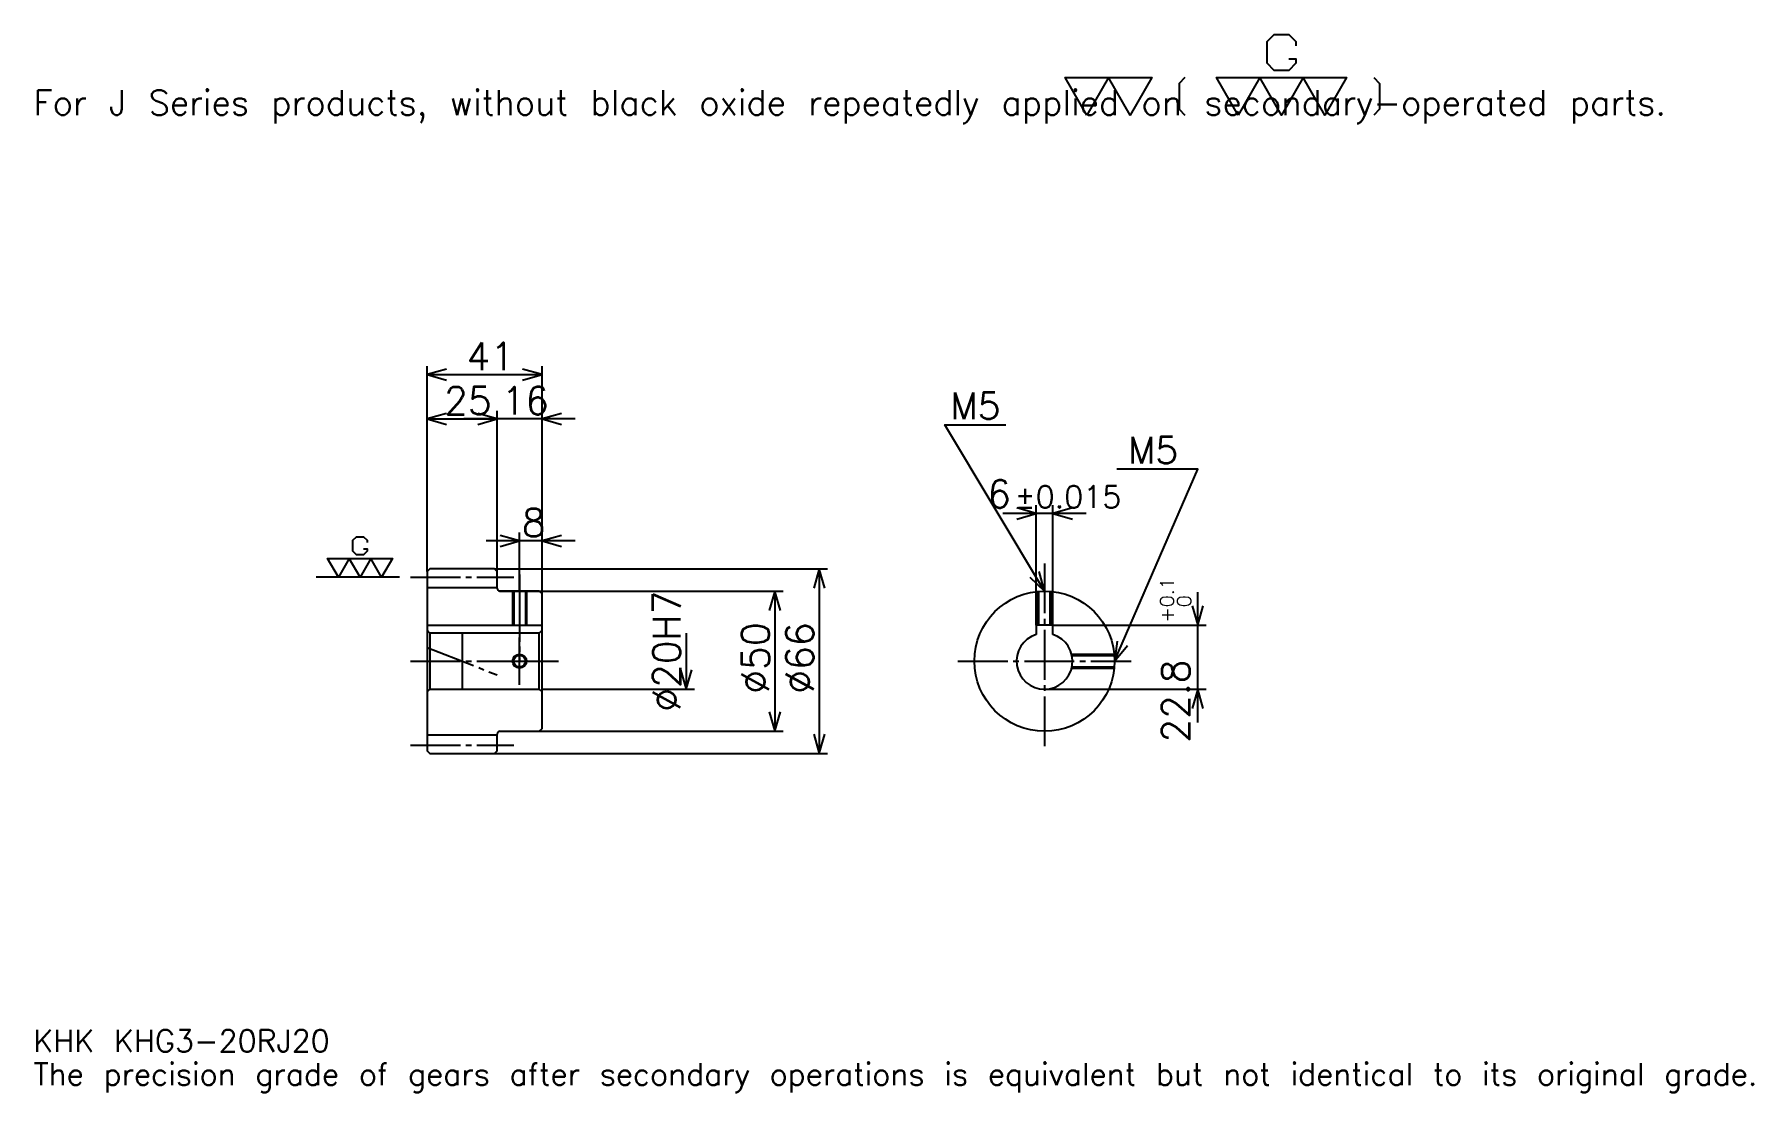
# Model space of a CAD drawing. Extents: x 20 to 634, y 7 to 385.
import ezdxf

# ---------------------------------------------------------------- set-up
doc = ezdxf.new("R2010")
doc.units = 0
doc.linetypes.add('DASHDOT', pattern=[23.739131, 17.804348, -1.978261, 1.978261, -1.978261])
doc.layers.get('0').update_dxf_attribs({"linetype": 'CONTINUOUS'})
doc.layers.add('DASHDOT', color=6, linetype='DASHDOT')
doc.styles.add('KANJI', font='TXT', dxfattribs={"bigfont": 'BIGFONT'})

msp = doc.modelspace()

# ---------------------------------------------------------------- linework, layer by layer
at = {"color": 5}
for p, q in [((160.239136, 194.228256), (160.239136, 266.434784)), ((201.239136, 194.228256), (201.239136, 266.434784)), ((160.239136, 263.467377), (201.239136, 263.467377)), ((160.239136, 247.641296), (185.239136, 247.641296)), ((213.108704, 247.641296), (173.369568, 247.641296)), ((185.239136, 194.228256), (185.239136, 250.608688)), ((377.543488, 174.028259), (377.543488, 216.891296)), ((383.543488, 174.028259), (383.543488, 216.891296)), ((395.413055, 213.923904), (365.67392, 213.923904)), ((213.108704, 204.119568), (181.369568, 204.119568)), ((193.239136, 194.228256), (193.239136, 207.086945)), ((160.239136, 193.228256), (160.239136, 194.228256)), ((184.239136, 194.228256), (201.239136, 194.228256)), ((185.239136, 193.228256), (185.239136, 194.228256)), ((193.239136, 186.228256), (193.239136, 194.228256)), ((193.239136, 186.228256), (193.239136, 194.228256)), ((201.239136, 194.228256), (303.119568, 194.228256)), ((201.239136, 185.228256), (201.239136, 194.228256)), ((300.152161, 194.228256), (300.152161, 128.228256)), ((186.239136, 186.228256), (201.239136, 186.228256)), ((201.239136, 186.228256), (287.293488, 186.228256)), ((284.326111, 186.228256), (284.326111, 136.228256)), ((435.217407, 139.358688), (435.217407, 185.897827)), ((383.543488, 174.028259), (438.184784, 174.028259)), ((252.67392, 171.228256), (252.67392, 151.228256)), ((201.239136, 151.228256), (255.641312, 151.228256)), ((380.543488, 151.228256), (438.184784, 151.228256)), ((186.239136, 136.228256), (201.239136, 136.228256)), ((201.239136, 136.228256), (287.293488, 136.228256)), ((184.239136, 128.228256), (201.239136, 128.228256)), ((201.239136, 128.228256), (303.119568, 128.228256))]:
    msp.add_line(p, q, dxfattribs=at)
at = {"color": 7}
for p, q in [((150.347839, 191.228256), (120.67392, 191.228256)), ((172.739136, 171.119568), (172.739136, 151.336945))]:
    msp.add_line(p, q, dxfattribs=at)
at = {"color": 4}
for p, q in [((160.239136, 187.478256), (185.239136, 187.478256)), ((160.239136, 174.028259), (201.239136, 174.028259)), ((200.239136, 171.228256), (201.239136, 172.228256)), ((161.239136, 171.228256), (161.239136, 151.228256)), ((200.239136, 151.228256), (201.239136, 150.228256)), ((160.239136, 134.978256), (185.239136, 134.978256))]:
    msp.add_line(p, q, dxfattribs=at)
at = {"color": 7}
for points in [[(467.660858, 376.146515), (470.232605, 376.146515), (470.232605, 374.603455), (467.660858, 372.031738), (462.517395, 372.031738), (459.945648, 374.603455), (459.945648, 382.318695), (462.517395, 384.890411), (467.660858, 384.890411), (470.232605, 382.318695), (470.232605, 380.775635)], [(395.652161, 356.086945), (387.936951, 369.459991), (418.797821, 369.459991), (411.082581, 356.086945), (403.367371, 369.459991), (395.652161, 356.086945)], [(430.627808, 369.459991), (428.570435, 367.402588), (428.570435, 358.144348), (430.627808, 356.086945)], [(449.658691, 356.086945), (441.943451, 369.459991), (488.234772, 369.459991), (480.519562, 356.086945), (472.804321, 369.459991), (465.089111, 356.086945), (457.373901, 369.459991), (449.658691, 356.086945)], [(498.007385, 369.459991), (500.064758, 367.402588), (500.064758, 358.144348), (498.007385, 356.086945)], [(137.588043, 201.258041), (138.873917, 201.258041), (138.873917, 200.486511), (137.588043, 199.200653), (135.016312, 199.200653), (133.730438, 200.486511), (133.730438, 204.344116), (135.016312, 205.630005), (137.588043, 205.630005), (138.873917, 204.344116), (138.873917, 203.572601)], [(128.58696, 191.228256), (124.729355, 197.91478), (147.875, 197.91478), (144.017395, 191.228256), (140.15979, 197.91478), (136.302185, 191.228256), (132.444565, 197.91478), (128.58696, 191.228256)]]:
    msp.add_lwpolyline(points, dxfattribs=at)
at = {"color": 5}
for points in [[(167.163055, 265.445648), (160.239136, 263.467377), (167.163055, 261.489136)], [(194.315216, 261.489136), (201.239136, 263.467377), (194.315216, 265.445648)], [(167.163055, 249.619568), (160.239136, 247.641296), (167.163055, 245.663025)], [(178.315216, 245.663025), (185.239136, 247.641296), (178.315216, 249.619568)], [(178.315216, 245.663025), (185.239136, 247.641296), (178.315216, 249.619568)], [(208.163055, 249.619568), (201.239136, 247.641296), (208.163055, 245.663025)], [(380.543488, 186.228256), (344.934784, 245.57608), (366.695679, 245.57608)], [(405.543488, 161.228256), (435.217407, 229.75), (406.334778, 229.75)], [(370.619568, 211.945648), (377.543488, 213.923904), (370.619568, 215.902161)], [(390.467407, 215.902161), (383.543488, 213.923904), (390.467407, 211.945648)], [(186.315216, 202.141296), (193.239136, 204.119568), (186.315216, 206.097824)], [(208.163055, 206.097824), (201.239136, 204.119568), (208.163055, 202.141296)], [(302.130432, 187.304352), (300.152161, 194.228256), (298.17392, 187.304352)], [(375.284821, 191.147659), (380.543488, 186.228256), (378.67749, 193.183273)], [(286.304352, 179.304352), (284.326111, 186.228256), (282.347839, 179.304352)], [(433.239136, 180.952164), (435.217407, 174.028259), (437.195679, 180.952164)], [(406.479675, 168.368118), (405.543488, 161.228256), (410.110352, 166.795822)], [(250.695648, 158.152176), (252.67392, 151.228256), (254.652191, 158.152176)], [(437.195679, 144.304352), (435.217407, 151.228256), (433.239136, 144.304352)], [(282.347839, 143.152161), (284.326111, 136.228256), (286.304352, 143.152161)], [(298.17392, 135.152161), (300.152161, 128.228256), (302.130432, 135.152161)]]:
    msp.add_lwpolyline(points, dxfattribs=at)
at = {"color": 4}
for points in [[(185.239136, 187.228256), (185.239136, 193.228256), (184.239136, 194.228256), (161.239136, 194.228256), (160.239136, 193.228256), (160.239136, 150.228256)], [(186.239136, 136.228256), (200.239136, 136.228256), (201.239136, 137.228256), (201.239136, 185.228256), (200.239136, 186.228256), (186.239136, 186.228256)], [(190.739136, 186.228256), (190.739136, 174.028259)], [(191.174133, 186.228256), (191.174133, 174.028259)], [(195.304138, 186.228256), (195.304138, 174.028259)], [(195.739136, 186.228256), (195.739136, 174.028259)], [(378.043488, 174.028259), (378.043488, 186.102936)], [(378.478485, 174.028259), (378.478485, 186.142822)], [(382.60849, 174.028259), (382.60849, 186.142822)], [(383.043488, 174.028259), (383.043488, 186.102936)], [(160.239136, 150.228256), (161.239136, 151.228256), (200.239136, 151.228256), (200.239136, 171.228256), (161.239136, 171.228256), (160.239136, 172.228256)], [(383.543488, 170.767654), (383.543488, 174.028259), (377.543488, 174.028259), (377.543488, 170.767654)], [(390.225952, 163.728256), (405.418152, 163.728256)], [(390.327942, 163.293259), (405.458069, 163.293259)], [(390.225952, 158.728256), (405.418152, 158.728256)], [(390.327942, 159.163254), (405.458069, 159.163254)], [(160.239136, 150.228256), (160.239136, 129.228256), (161.239136, 128.228256), (184.239136, 128.228256), (185.239136, 129.228256), (185.239136, 135.228256)]]:
    msp.add_lwpolyline(points, dxfattribs=at)
for centre, radius in [((380.543488, 161.228256), 25), ((193.239136, 161.228256), 2.065)]:
    msp.add_circle(centre, radius, dxfattribs=at)
at = {"color": 7}
msp.add_circle((193.239136, 161.228256), 2.5, dxfattribs=at)
at = {"color": 4}
for centre, radius, start, end in [((186.239136, 187.228256), 1, 180, 270), ((380.543488, 161.228256), 10, 107.457602748, 72.542397252), ((186.239136, 135.228256), 1, 90, 180)]:
    msp.add_arc(centre, radius, start, end, dxfattribs=at)
at = {"layer": 'DASHDOT', "color": 7}
for p, q in [((154.304352, 191.228256), (191.17392, 191.228256)), ((380.543488, 196.119568), (380.543488, 130.293472)), ((193.239136, 186.228256), (193.239136, 161.228256)), ((160.239136, 166.15213), (185.239136, 156.304382)), ((154.304352, 161.228256), (207.17392, 161.228256)), ((349.608704, 161.228256), (411.478271, 161.228256)), ((154.304352, 131.228256), (191.17392, 131.228256))]:
    msp.add_line(p, q, dxfattribs=at)
for points in [[(193.239136, 192.16304), (193.239136, 168.093475)], [(193.239136, 152.793472), (193.239136, 169.66304)], [(184.804352, 161.228256), (201.67392, 161.228256)]]:
    msp.add_lwpolyline(points, dxfattribs=at)

# ---------------------------------------------------------------- texts
at = {"color": 7, "style": 'KANJI'}
for s, height, p in [('For J Series products, without black oxide repeatedly applied on secondary-operated parts.', 8.902174, (19.782608, 356.086945)), ('41', 9.891304, (174.309784, 265.049988)), ('25', 9.891304, (166.309784, 249.223907)), ('16', 9.891304, (186.809784, 249.223907)), ('M5', 9.495653, (346.913055, 247.554352)), ('M5', 9.495653, (410.291321, 231.728256)), ('6', 9.891304, (360.125885, 215.902161)), ('%%p0.015', 7.913043, (369.917053, 215.902161)), ('8', 9.891304, (194.02446, 205.702164)), ('KHK KHG3-20RJ20', 7.913043, (19.782608, 21.76087)), ('The precision grade of gears after secondary operations is equivalent but not identical to its original grade.', 7.913043, (19.782608, 9.891304))]:
    msp.add_text(s, height=height, dxfattribs=at).set_placement(p)
for s, height, p in [('%%c20H7', 9.891304, (250.695648, 143.17662)), ('0.1', 4.945652, (426.710876, 180.497223)), ('0', 4.945652, (432.843506, 180.497223)), ('+', 4.945652, (426.710876, 174.958084)), ('%%c50', 9.891304, (282.347839, 149.605972)), ('%%c66', 9.891304, (298.17392, 149.605972)), ('22.8', 9.891304, (432.250031, 132.144608))]:
    msp.add_text(s, height=height, rotation=90, dxfattribs=at).set_placement(p)

doc.saveas('drawing.dxf')
